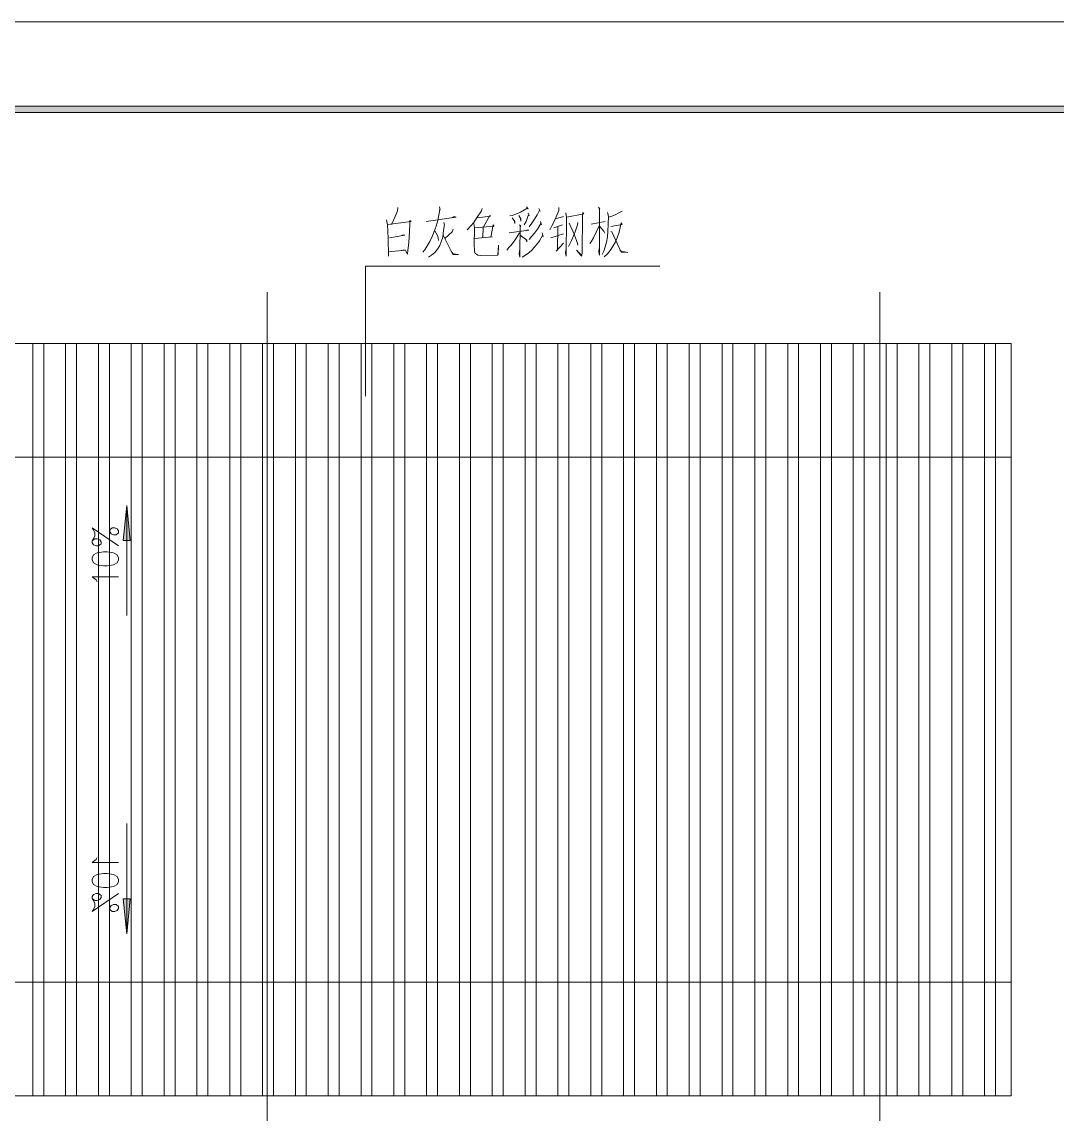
# Model space of a CAD drawing. Header units: millimetres. Extents: x 0 to 586, y 0 to 414.
# Drawn here: x 117.8 to 234.4, y 291 to 414.1 of the extents above; entities that cross this region are included whole.
import ezdxf

# ---------------------------------------------------------------- set-up
doc = ezdxf.new("R2010")
doc.units = ezdxf.units.MM

msp = doc.modelspace()

# ---------------------------------------------------------------- hatches: boundary and pattern name
h = msp.add_hatch(color=0)
h.dxf.hatch_style = 2
h.paths.add_polyline_path([(576.117861, 404.569083), (575.429944, 403.877639), (24.994306, 403.877639), (24.302861, 404.569083)])
h = msp.add_hatch(color=0)
h.dxf.hatch_style = 2
h.paths.add_polyline_path([(129.578806, 359.586389), (129.973917, 355.642333), (129.187222, 355.642333)])
h = msp.add_hatch(color=0)
h.dxf.hatch_style = 2
h.paths.add_polyline_path([(129.578806, 311.30875), (129.187222, 315.252806), (129.973917, 315.252806)])

# ---------------------------------------------------------------- linework, layer by layer
at = {"color": 0, "lineweight": 0}
for points in [[(0, 0), (585.632278, 0), (585.632278, 414.0835), (0, 414.0835)], [(576.117861, 404.569083), (575.429944, 403.877639), (24.994306, 403.877639), (24.302861, 404.569083)], [(129.578806, 359.586389), (129.973917, 355.642333), (129.187222, 355.642333)], [(127.673806, 356.612472), (127.814917, 356.386694), (128.097139, 356.273806), (128.379361, 356.273806), (128.661583, 356.499583), (128.661583, 356.725361), (128.520472, 356.951139), (128.23825, 357.064028), (127.956028, 357.064028), (127.673806, 356.83825)], [(125.701778, 353.458639), (125.842889, 353.119972), (126.266222, 352.894194), (126.971778, 352.781306), (127.395111, 352.781306), (128.097139, 352.894194), (128.520472, 353.119972), (128.661583, 353.458639), (128.661583, 353.684417), (128.520472, 354.023083), (128.097139, 354.248861), (127.395111, 354.358222), (126.971778, 354.358222), (126.266222, 354.248861), (125.842889, 354.023083), (125.701778, 353.684417)], [(125.701778, 317.4365), (125.842889, 317.775167), (126.266222, 318.000944), (126.971778, 318.113833), (127.395111, 318.113833), (128.097139, 318.000944), (128.520472, 317.775167), (128.661583, 317.4365), (128.661583, 317.210722), (128.520472, 316.875583), (128.097139, 316.649806), (127.395111, 316.536917), (126.971778, 316.536917), (126.266222, 316.649806), (125.842889, 316.875583), (125.701778, 317.210722)], [(129.578806, 311.30875), (129.187222, 315.252806), (129.973917, 315.252806)], [(127.673806, 314.282667), (127.814917, 314.508444), (128.097139, 314.621333), (128.379361, 314.621333), (128.661583, 314.395556), (128.661583, 314.169778), (128.520472, 313.944), (128.23825, 313.831111), (127.956028, 313.831111), (127.673806, 314.056889)]]:
    msp.add_lwpolyline(points, close=True, dxfattribs=at)
for points in [[(160.118778, 393.156722), (160.079972, 392.782778), (159.818917, 392.133667), (159.409694, 391.248194)], [(164.81425, 393.251972), (164.888333, 392.878028), (164.849528, 392.923889), (164.627278, 391.713861), (164.440306, 391.061222), (164.218056, 390.454444), (163.992278, 389.897056), (163.731222, 389.336139), (163.396083, 388.77875), (163.135028, 388.358944), (162.948056, 388.126111)], [(169.619083, 393.065), (169.545, 392.782778), (168.987611, 391.946694), (168.68775, 391.481028), (168.352611, 391.107083), (167.943389, 390.641417)], [(174.614417, 393.251972), (174.797861, 393.015611), (174.649694, 393.065), (173.940611, 392.645194), (173.866528, 392.599333), (173.422028, 392.412361), (173.009278, 392.27125), (172.748222, 392.225389)], [(175.99025, 393.065), (176.141944, 392.736917), (176.029056, 392.782778), (175.806806, 392.317111), (175.506944, 391.851444), (175.210611, 391.385778), (174.91075, 390.9695)], [(178.265667, 393.156722), (178.265667, 392.832167), (177.743556, 391.57275), (177.4825, 391.107083), (177.26025, 390.641417)], [(182.735361, 393.202583), (182.887056, 392.96975), (182.84825, 393.015611), (182.84825, 387.801556), (182.774167, 388.171972), (182.809444, 388.545917)], [(185.381194, 392.736917), (184.449861, 392.27125), (183.892472, 392.084278)], [(158.852306, 391.759722), (158.961667, 391.202333), (159.03575, 389.710083), (159.074556, 387.660444), (159.074556, 388.171972), (160.976028, 388.358944), (160.789056, 388.404806), (160.528, 388.313083)], [(159.000472, 391.248194), (161.6075, 391.57275), (161.459333, 391.713861), (161.459333, 391.294056), (161.38525, 389.755944), (161.311167, 388.870472), (161.237083, 388.358944), (161.198278, 387.893278), (160.976028, 388.313083)], [(163.322, 391.57275), (166.676917, 392.084278), (166.451139, 392.133667), (166.154806, 391.992556)], [(165.297556, 391.481028), (165.371639, 391.202333), (165.332833, 391.061222), (165.223472, 390.267472), (165.184667, 389.801806), (165.0365, 389.385528), (164.849528, 388.870472), (164.588472, 388.454194), (164.292139, 388.08025), (163.918194, 387.801556), (163.583056, 387.568722)], [(169.061694, 391.992556), (170.550417, 392.179528), (170.476333, 392.27125), (169.731972, 390.920111), (169.693167, 389.755944)], [(173.009278, 391.992556), (173.309139, 391.57275), (173.309139, 391.339917), (173.270333, 391.57275)], [(173.757167, 392.27125), (173.979417, 391.900833), (173.979417, 391.618611), (173.940611, 391.851444)], [(174.797861, 392.504083), (174.91075, 392.27125), (174.797861, 392.27125), (174.575611, 391.57275), (174.353361, 391.202333)], [(176.177222, 391.57275), (176.290111, 391.202333), (176.216028, 391.339917), (175.842083, 390.736667), (175.506944, 390.267472), (175.171806, 389.897056), (174.91075, 389.568972)], [(177.891722, 391.900833), (178.787778, 392.133667)], [(179.048833, 392.549944), (179.122917, 392.038417), (179.084111, 387.660444), (179.010028, 388.034389), (179.084111, 388.545917)], [(179.158194, 392.084278), (181.059667, 392.458222), (180.946778, 392.599333), (180.9115, 392.179528), (180.872694, 388.034389), (180.837417, 387.801556), (180.798611, 387.660444), (180.241222, 388.358944), (180.837417, 387.755694)], [(180.389389, 391.481028), (180.350583, 391.202333), (180.089528, 390.408583), (179.680306, 389.431389), (179.345167, 388.77875)], [(181.916917, 391.294056), (183.48325, 391.57275)], [(183.740778, 392.599333), (183.853667, 392.179528), (183.818389, 391.248194), (183.779583, 390.503833), (183.740778, 389.851194), (183.631417, 389.244417), (183.48325, 388.732889), (183.331556, 388.221361), (183.144583, 387.847417)], [(164.292139, 390.549694), (164.588472, 389.988778), (164.662556, 389.755944), (164.701361, 389.431389)], [(166.341778, 390.736667), (166.228889, 390.408583), (165.410444, 389.664222)], [(168.68775, 391.339917), (168.761833, 390.920111), (168.726556, 388.824611), (168.761833, 388.454194), (168.761833, 388.221361), (168.835917, 387.988528), (168.987611, 387.893278), (169.135778, 387.801556), (169.432111, 387.755694), (171.333583, 387.801556), (171.372389, 387.801556), (171.407667, 387.847417), (171.446472, 388.919861), (171.372389, 387.801556)], [(168.761833, 390.87425), (170.959639, 391.061222), (170.850278, 391.202333), (170.589222, 389.801806), (170.737389, 389.851194), (168.761833, 389.664222)], [(173.83125, 390.316861), (173.457306, 389.710083), (173.160972, 389.244417), (172.861111, 388.870472), (172.638861, 388.637639), (172.413083, 388.358944)], [(172.674139, 390.316861), (174.875472, 390.595556), (174.762583, 390.641417), (174.462722, 390.549694)], [(173.83125, 391.202333), (173.979417, 391.061222), (173.905333, 391.015361), (173.866528, 388.08025), (173.866528, 387.568722), (173.792444, 387.939139), (173.866528, 388.454194)], [(176.364194, 390.316861), (176.512361, 389.851194), (176.403, 389.988778), (176.067861, 389.385528), (175.99025, 389.290278), (175.619833, 388.824611), (175.245889, 388.404806), (174.875472, 388.034389), (174.501528, 387.801556), (174.127583, 387.568722)], [(178.674889, 391.202333), (177.70475, 390.87425)], [(178.152778, 390.9695), (178.113972, 388.404806), (177.965806, 388.221361), (178.787778, 389.152694)], [(179.41925, 391.385778), (180.015444, 390.084028), (180.015444, 390.034639), (180.241222, 389.431389), (180.350583, 389.103306), (180.389389, 388.919861)], [(182.84825, 391.152944), (182.474306, 390.362722), (182.177972, 389.755944), (181.916917, 389.290278), (181.76875, 389.103306)], [(182.887056, 391.015361), (183.331556, 390.503833), (183.444444, 390.267472)], [(184.114722, 391.015361), (185.381194, 391.248194), (185.271833, 391.435167), (185.194222, 391.107083), (185.046056, 390.362722), (184.859083, 389.851194), (184.636833, 389.290278), (184.375778, 388.824611), (184.040639, 388.313083), (183.740778, 387.939139), (183.370361, 387.614583)], [(184.114722, 390.454444), (184.227611, 390.408583), (185.271833, 388.126111), (186.016194, 388.08025), (185.271833, 388.221361), (185.120139, 388.404806)], [(159.187444, 389.755944), (160.901944, 390.034639), (160.75025, 390.084028), (160.528, 389.988778)], [(165.223472, 390.034639), (166.302972, 387.847417), (166.97325, 387.847417), (166.341778, 387.939139), (166.116, 388.221361)], [(173.905333, 390.034639), (174.649694, 389.47725), (174.649694, 389.290278), (174.536806, 389.523111)], [(178.787778, 390.17575), (177.369611, 389.755944)], [(156.485167, 386.55625), (189.625111, 386.55625)], [(156.485167, 371.884222), (156.485167, 386.55625)], [(145.407944, 277.230417), (145.407944, 383.621139)], [(214.421861, 277.230417), (214.421861, 383.621139)], [(61.605583, 377.842639), (229.210306, 377.842639)], [(119.002528, 365.026222), (119.002528, 377.842639)], [(119.002528, 365.026222), (119.002528, 377.842639)], [(120.23725, 365.026222), (120.23725, 377.842639)], [(120.23725, 365.026222), (120.23725, 377.842639)], [(122.699639, 365.026222), (122.699639, 377.842639)], [(122.699639, 365.026222), (122.699639, 377.842639)], [(123.934361, 365.026222), (123.934361, 377.842639)], [(123.934361, 365.026222), (123.934361, 377.842639)], [(126.39675, 365.026222), (126.39675, 377.842639)], [(126.39675, 365.026222), (126.39675, 377.842639)], [(127.631472, 365.026222), (127.631472, 377.842639)], [(127.631472, 365.026222), (127.631472, 377.842639)], [(130.093861, 365.026222), (130.093861, 377.842639)], [(130.093861, 365.026222), (130.093861, 377.842639)], [(131.328583, 365.026222), (131.328583, 377.842639)], [(131.328583, 365.026222), (131.328583, 377.842639)], [(133.790972, 365.026222), (133.790972, 377.842639)], [(133.790972, 365.026222), (133.790972, 377.842639)], [(135.025694, 365.026222), (135.025694, 377.842639)], [(135.025694, 365.026222), (135.025694, 377.842639)], [(137.488083, 365.026222), (137.488083, 377.842639)], [(137.488083, 365.026222), (137.488083, 377.842639)], [(138.722806, 365.026222), (138.722806, 377.842639)], [(138.722806, 365.026222), (138.722806, 377.842639)], [(141.185194, 365.026222), (141.185194, 377.842639)], [(141.185194, 365.026222), (141.185194, 377.842639)], [(142.419917, 365.026222), (142.419917, 377.842639)], [(142.419917, 365.026222), (142.419917, 377.842639)], [(144.882306, 365.026222), (144.882306, 377.842639)], [(144.882306, 365.026222), (144.882306, 377.842639)], [(146.117028, 365.026222), (146.117028, 377.842639)], [(146.117028, 365.026222), (146.117028, 377.842639)], [(148.579417, 365.026222), (148.579417, 377.842639)], [(148.579417, 365.026222), (148.579417, 377.842639)], [(149.814139, 365.026222), (149.814139, 377.842639)], [(149.814139, 365.026222), (149.814139, 377.842639)], [(152.276528, 365.026222), (152.276528, 377.842639)], [(152.276528, 365.026222), (152.276528, 377.842639)], [(153.51125, 365.026222), (153.51125, 377.842639)], [(153.51125, 365.026222), (153.51125, 377.842639)], [(155.977167, 365.026222), (155.977167, 377.842639)], [(155.977167, 365.026222), (155.977167, 377.842639)], [(157.208361, 365.026222), (157.208361, 377.842639)], [(157.208361, 365.026222), (157.208361, 377.842639)], [(159.674278, 365.026222), (159.674278, 377.842639)], [(159.674278, 365.026222), (159.674278, 377.842639)], [(160.905472, 365.026222), (160.905472, 377.842639)], [(160.905472, 365.026222), (160.905472, 377.842639)], [(163.371389, 365.026222), (163.371389, 377.842639)], [(163.371389, 365.026222), (163.371389, 377.842639)], [(164.602583, 365.026222), (164.602583, 377.842639)], [(164.602583, 365.026222), (164.602583, 377.842639)], [(167.0685, 365.026222), (167.0685, 377.842639)], [(167.0685, 365.026222), (167.0685, 377.842639)], [(168.299694, 365.026222), (168.299694, 377.842639)], [(168.299694, 365.026222), (168.299694, 377.842639)], [(170.765611, 365.026222), (170.765611, 377.842639)], [(170.765611, 365.026222), (170.765611, 377.842639)], [(171.996806, 365.026222), (171.996806, 377.842639)], [(171.996806, 365.026222), (171.996806, 377.842639)], [(174.462722, 365.026222), (174.462722, 377.842639)], [(174.462722, 365.026222), (174.462722, 377.842639)], [(175.693917, 365.026222), (175.693917, 377.842639)], [(175.693917, 365.026222), (175.693917, 377.842639)], [(178.159833, 365.026222), (178.159833, 377.842639)], [(178.159833, 365.026222), (178.159833, 377.842639)], [(179.391028, 365.026222), (179.391028, 377.842639)], [(179.391028, 365.026222), (179.391028, 377.842639)], [(181.856944, 365.026222), (181.856944, 377.842639)], [(181.856944, 365.026222), (181.856944, 377.842639)], [(183.088139, 365.026222), (183.088139, 377.842639)], [(183.088139, 365.026222), (183.088139, 377.842639)], [(185.554056, 365.026222), (185.554056, 377.842639)], [(185.554056, 365.026222), (185.554056, 377.842639)], [(186.78525, 365.026222), (186.78525, 377.842639)], [(186.78525, 365.026222), (186.78525, 377.842639)], [(189.251167, 365.026222), (189.251167, 377.842639)], [(189.251167, 365.026222), (189.251167, 377.842639)], [(190.482361, 365.026222), (190.482361, 377.842639)], [(190.482361, 365.026222), (190.482361, 377.842639)], [(192.948278, 365.026222), (192.948278, 377.842639)], [(192.948278, 365.026222), (192.948278, 377.842639)], [(194.179472, 365.026222), (194.179472, 377.842639)], [(194.179472, 365.026222), (194.179472, 377.842639)], [(196.645389, 365.026222), (196.645389, 377.842639)], [(196.645389, 365.026222), (196.645389, 377.842639)], [(197.876583, 365.026222), (197.876583, 377.842639)], [(197.876583, 365.026222), (197.876583, 377.842639)], [(200.3425, 365.026222), (200.3425, 377.842639)], [(200.3425, 365.026222), (200.3425, 377.842639)], [(201.573694, 365.026222), (201.573694, 377.842639)], [(201.573694, 365.026222), (201.573694, 377.842639)], [(204.039611, 365.026222), (204.039611, 377.842639)], [(204.039611, 365.026222), (204.039611, 377.842639)], [(205.270806, 365.026222), (205.270806, 377.842639)], [(205.270806, 365.026222), (205.270806, 377.842639)], [(207.736722, 365.026222), (207.736722, 377.842639)], [(207.736722, 365.026222), (207.736722, 377.842639)], [(208.967917, 365.026222), (208.967917, 377.842639)], [(208.967917, 365.026222), (208.967917, 377.842639)], [(211.433833, 365.026222), (211.433833, 377.842639)], [(211.433833, 365.026222), (211.433833, 377.842639)], [(212.665028, 365.026222), (212.665028, 377.842639)], [(212.665028, 365.026222), (212.665028, 377.842639)], [(215.130944, 365.026222), (215.130944, 377.842639)], [(215.130944, 365.026222), (215.130944, 377.842639)], [(216.362139, 365.026222), (216.362139, 377.842639)], [(216.362139, 365.026222), (216.362139, 377.842639)], [(218.828056, 365.026222), (218.828056, 377.842639)], [(218.828056, 365.026222), (218.828056, 377.842639)], [(220.05925, 365.026222), (220.05925, 377.842639)], [(220.05925, 365.026222), (220.05925, 377.842639)], [(222.525167, 365.026222), (222.525167, 377.842639)], [(222.525167, 365.026222), (222.525167, 377.842639)], [(223.756361, 365.026222), (223.756361, 377.842639)], [(223.756361, 365.026222), (223.756361, 377.842639)], [(226.222278, 365.026222), (226.222278, 377.842639)], [(227.453472, 365.026222), (227.453472, 377.842639)], [(229.210306, 293.0525), (229.210306, 377.842639)], [(49.953333, 365.026222), (229.210306, 365.026222)], [(119.002528, 335.449333), (119.002528, 365.026222)], [(119.002528, 335.449333), (119.002528, 365.026222)], [(120.23725, 335.449333), (120.23725, 365.026222)], [(120.23725, 335.449333), (120.23725, 365.026222)], [(122.699639, 335.449333), (122.699639, 365.026222)], [(122.699639, 335.449333), (122.699639, 365.026222)], [(123.934361, 335.449333), (123.934361, 365.026222)], [(123.934361, 335.449333), (123.934361, 365.026222)], [(126.39675, 335.449333), (126.39675, 365.026222)], [(126.39675, 335.449333), (126.39675, 365.026222)], [(127.631472, 335.449333), (127.631472, 365.026222)], [(127.631472, 356.845306), (127.631472, 365.026222)], [(130.093861, 335.449333), (130.093861, 365.026222)], [(130.093861, 356.845306), (130.093861, 365.026222)], [(131.328583, 356.845306), (131.328583, 365.026222)], [(131.328583, 335.449333), (131.328583, 365.026222)], [(133.790972, 356.845306), (133.790972, 365.026222)], [(133.790972, 335.449333), (133.790972, 365.026222)], [(135.025694, 335.449333), (135.025694, 365.026222)], [(135.025694, 335.449333), (135.025694, 365.026222)], [(137.488083, 335.449333), (137.488083, 365.026222)], [(137.488083, 335.449333), (137.488083, 365.026222)], [(138.722806, 335.449333), (138.722806, 365.026222)], [(138.722806, 335.449333), (138.722806, 365.026222)], [(141.185194, 335.449333), (141.185194, 365.026222)], [(141.185194, 335.449333), (141.185194, 365.026222)], [(142.419917, 335.449333), (142.419917, 365.026222)], [(142.419917, 335.449333), (142.419917, 365.026222)], [(144.882306, 335.449333), (144.882306, 365.026222)], [(144.882306, 335.449333), (144.882306, 365.026222)], [(146.117028, 335.449333), (146.117028, 365.026222)], [(146.117028, 335.449333), (146.117028, 365.026222)], [(148.579417, 335.449333), (148.579417, 365.026222)], [(148.579417, 335.449333), (148.579417, 365.026222)], [(149.814139, 335.449333), (149.814139, 365.026222)], [(149.814139, 335.449333), (149.814139, 365.026222)], [(152.276528, 335.449333), (152.276528, 365.026222)], [(152.276528, 335.449333), (152.276528, 365.026222)], [(153.51125, 335.449333), (153.51125, 365.026222)], [(153.51125, 335.449333), (153.51125, 365.026222)], [(155.977167, 335.449333), (155.977167, 365.026222)], [(155.977167, 335.449333), (155.977167, 365.026222)], [(157.208361, 335.449333), (157.208361, 365.026222)], [(157.208361, 335.449333), (157.208361, 365.026222)], [(159.674278, 335.449333), (159.674278, 365.026222)], [(159.674278, 335.449333), (159.674278, 365.026222)], [(160.905472, 335.449333), (160.905472, 365.026222)], [(160.905472, 335.449333), (160.905472, 365.026222)], [(163.371389, 335.449333), (163.371389, 365.026222)], [(163.371389, 335.449333), (163.371389, 365.026222)], [(164.602583, 335.449333), (164.602583, 365.026222)], [(164.602583, 335.449333), (164.602583, 365.026222)], [(167.0685, 335.449333), (167.0685, 365.026222)], [(167.0685, 335.449333), (167.0685, 365.026222)], [(168.299694, 335.449333), (168.299694, 365.026222)], [(168.299694, 335.449333), (168.299694, 365.026222)], [(170.765611, 335.449333), (170.765611, 365.026222)], [(170.765611, 335.449333), (170.765611, 365.026222)], [(171.996806, 335.449333), (171.996806, 365.026222)], [(171.996806, 335.449333), (171.996806, 365.026222)], [(174.462722, 335.449333), (174.462722, 365.026222)], [(174.462722, 335.449333), (174.462722, 365.026222)], [(175.693917, 335.449333), (175.693917, 365.026222)], [(175.693917, 335.449333), (175.693917, 365.026222)], [(178.159833, 335.449333), (178.159833, 365.026222)], [(178.159833, 335.449333), (178.159833, 365.026222)], [(179.391028, 335.449333), (179.391028, 365.026222)], [(179.391028, 335.449333), (179.391028, 365.026222)], [(181.856944, 335.449333), (181.856944, 365.026222)], [(181.856944, 335.449333), (181.856944, 365.026222)], [(183.088139, 335.449333), (183.088139, 365.026222)], [(183.088139, 335.449333), (183.088139, 365.026222)], [(185.554056, 335.449333), (185.554056, 365.026222)], [(185.554056, 335.449333), (185.554056, 365.026222)], [(186.78525, 335.449333), (186.78525, 365.026222)], [(186.78525, 335.449333), (186.78525, 365.026222)], [(189.251167, 335.449333), (189.251167, 365.026222)], [(189.251167, 335.449333), (189.251167, 365.026222)], [(190.482361, 335.449333), (190.482361, 365.026222)], [(190.482361, 335.449333), (190.482361, 365.026222)], [(192.948278, 335.449333), (192.948278, 365.026222)], [(192.948278, 335.449333), (192.948278, 365.026222)], [(194.179472, 335.449333), (194.179472, 365.026222)], [(194.179472, 335.449333), (194.179472, 365.026222)], [(196.645389, 335.449333), (196.645389, 365.026222)], [(196.645389, 335.449333), (196.645389, 365.026222)], [(197.876583, 335.449333), (197.876583, 365.026222)], [(197.876583, 335.449333), (197.876583, 365.026222)], [(200.3425, 335.449333), (200.3425, 365.026222)], [(200.3425, 335.449333), (200.3425, 365.026222)], [(201.573694, 335.449333), (201.573694, 365.026222)], [(201.573694, 335.449333), (201.573694, 365.026222)], [(204.039611, 335.449333), (204.039611, 365.026222)], [(204.039611, 335.449333), (204.039611, 365.026222)], [(205.270806, 335.449333), (205.270806, 365.026222)], [(205.270806, 335.449333), (205.270806, 365.026222)], [(207.736722, 335.449333), (207.736722, 365.026222)], [(207.736722, 335.449333), (207.736722, 365.026222)], [(208.967917, 335.449333), (208.967917, 365.026222)], [(208.967917, 335.449333), (208.967917, 365.026222)], [(211.433833, 335.449333), (211.433833, 365.026222)], [(211.433833, 335.449333), (211.433833, 365.026222)], [(212.665028, 335.449333), (212.665028, 365.026222)], [(212.665028, 335.449333), (212.665028, 365.026222)], [(215.130944, 335.449333), (215.130944, 365.026222)], [(215.130944, 335.449333), (215.130944, 365.026222)], [(216.362139, 335.449333), (216.362139, 365.026222)], [(216.362139, 335.449333), (216.362139, 365.026222)], [(218.828056, 335.449333), (218.828056, 365.026222)], [(218.828056, 335.449333), (218.828056, 365.026222)], [(220.05925, 335.449333), (220.05925, 365.026222)], [(220.05925, 335.449333), (220.05925, 365.026222)], [(222.525167, 335.449333), (222.525167, 365.026222)], [(222.525167, 335.449333), (222.525167, 365.026222)], [(223.756361, 335.449333), (223.756361, 365.026222)], [(223.756361, 335.449333), (223.756361, 365.026222)], [(226.222278, 335.449333), (226.222278, 365.026222)], [(227.453472, 335.449333), (227.453472, 365.026222)], [(129.578806, 359.586389), (129.578806, 347.161556)], [(128.661583, 355.035556), (125.701778, 357.064028)], [(125.701778, 355.6), (125.984, 355.825778), (126.266222, 355.825778), (126.548444, 355.712889), (126.689556, 355.487111), (126.689556, 355.261333), (126.407333, 355.035556), (126.125111, 355.035556), (125.842889, 355.148444), (125.701778, 355.374222), (125.701778, 355.6), (125.842889, 355.825778), (125.984, 356.160917), (125.984, 356.499583), (125.842889, 356.83825), (125.701778, 357.064028)], [(126.266222, 350.978611), (126.125111, 351.204389), (125.701778, 351.543056), (128.661583, 351.543056)], [(127.631472, 335.449333), (127.631472, 350.241306)], [(130.093861, 335.449333), (130.093861, 350.241306)], [(131.328583, 335.449333), (131.328583, 350.241306)], [(133.790972, 335.449333), (133.790972, 350.241306)], [(119.002528, 305.868917), (119.002528, 335.449333)], [(119.002528, 305.868917), (119.002528, 335.449333)], [(120.23725, 305.868917), (120.23725, 335.449333)], [(120.23725, 305.868917), (120.23725, 335.449333)], [(122.699639, 305.868917), (122.699639, 335.449333)], [(122.699639, 305.868917), (122.699639, 335.449333)], [(123.934361, 305.868917), (123.934361, 335.449333)], [(123.934361, 305.868917), (123.934361, 335.449333)], [(126.39675, 305.868917), (126.39675, 335.449333)], [(126.39675, 305.868917), (126.39675, 335.449333)], [(127.631472, 305.868917), (127.631472, 335.449333)], [(127.631472, 320.657361), (127.631472, 335.449333)], [(130.093861, 305.868917), (130.093861, 335.449333)], [(130.093861, 320.657361), (130.093861, 335.449333)], [(131.328583, 320.657361), (131.328583, 335.449333)], [(131.328583, 305.868917), (131.328583, 335.449333)], [(133.790972, 320.657361), (133.790972, 335.449333)], [(133.790972, 305.868917), (133.790972, 335.449333)], [(135.025694, 305.868917), (135.025694, 335.449333)], [(135.025694, 305.868917), (135.025694, 335.449333)], [(137.488083, 305.868917), (137.488083, 335.449333)], [(137.488083, 305.868917), (137.488083, 335.449333)], [(138.722806, 305.868917), (138.722806, 335.449333)], [(138.722806, 305.868917), (138.722806, 335.449333)], [(141.185194, 305.868917), (141.185194, 335.449333)], [(141.185194, 305.868917), (141.185194, 335.449333)], [(142.419917, 305.868917), (142.419917, 335.449333)], [(142.419917, 305.868917), (142.419917, 335.449333)], [(144.882306, 305.868917), (144.882306, 335.449333)], [(144.882306, 305.868917), (144.882306, 335.449333)], [(146.117028, 305.868917), (146.117028, 335.449333)], [(146.117028, 305.868917), (146.117028, 335.449333)], [(148.579417, 305.868917), (148.579417, 335.449333)], [(148.579417, 305.868917), (148.579417, 335.449333)], [(149.814139, 305.868917), (149.814139, 335.449333)], [(149.814139, 305.868917), (149.814139, 335.449333)], [(152.276528, 305.868917), (152.276528, 335.449333)], [(152.276528, 305.868917), (152.276528, 335.449333)], [(153.51125, 305.868917), (153.51125, 335.449333)], [(153.51125, 305.868917), (153.51125, 335.449333)], [(155.977167, 305.868917), (155.977167, 335.449333)], [(155.977167, 305.868917), (155.977167, 335.449333)], [(157.208361, 305.868917), (157.208361, 335.449333)], [(157.208361, 305.868917), (157.208361, 335.449333)], [(159.674278, 305.868917), (159.674278, 335.449333)], [(159.674278, 305.868917), (159.674278, 335.449333)], [(160.905472, 305.868917), (160.905472, 335.449333)], [(160.905472, 305.868917), (160.905472, 335.449333)], [(163.371389, 305.868917), (163.371389, 335.449333)], [(163.371389, 305.868917), (163.371389, 335.449333)], [(164.602583, 305.868917), (164.602583, 335.449333)], [(164.602583, 305.868917), (164.602583, 335.449333)], [(167.0685, 305.868917), (167.0685, 335.449333)], [(167.0685, 305.868917), (167.0685, 335.449333)], [(168.299694, 305.868917), (168.299694, 335.449333)], [(168.299694, 305.868917), (168.299694, 335.449333)], [(170.765611, 305.868917), (170.765611, 335.449333)], [(170.765611, 305.868917), (170.765611, 335.449333)], [(171.996806, 305.868917), (171.996806, 335.449333)], [(171.996806, 305.868917), (171.996806, 335.449333)], [(174.462722, 305.868917), (174.462722, 335.449333)], [(174.462722, 305.868917), (174.462722, 335.449333)], [(175.693917, 305.868917), (175.693917, 335.449333)], [(175.693917, 305.868917), (175.693917, 335.449333)], [(178.159833, 305.868917), (178.159833, 335.449333)], [(178.159833, 305.868917), (178.159833, 335.449333)], [(179.391028, 305.868917), (179.391028, 335.449333)], [(179.391028, 305.868917), (179.391028, 335.449333)], [(181.856944, 305.868917), (181.856944, 335.449333)], [(181.856944, 305.868917), (181.856944, 335.449333)], [(183.088139, 305.868917), (183.088139, 335.449333)], [(183.088139, 305.868917), (183.088139, 335.449333)], [(185.554056, 305.868917), (185.554056, 335.449333)], [(185.554056, 305.868917), (185.554056, 335.449333)], [(186.78525, 305.868917), (186.78525, 335.449333)], [(186.78525, 305.868917), (186.78525, 335.449333)], [(189.251167, 305.868917), (189.251167, 335.449333)], [(189.251167, 305.868917), (189.251167, 335.449333)], [(190.482361, 305.868917), (190.482361, 335.449333)], [(190.482361, 305.868917), (190.482361, 335.449333)], [(192.948278, 305.868917), (192.948278, 335.449333)], [(192.948278, 305.868917), (192.948278, 335.449333)], [(194.179472, 305.868917), (194.179472, 335.449333)], [(194.179472, 305.868917), (194.179472, 335.449333)], [(196.645389, 305.868917), (196.645389, 335.449333)], [(196.645389, 305.868917), (196.645389, 335.449333)], [(197.876583, 305.868917), (197.876583, 335.449333)], [(197.876583, 305.868917), (197.876583, 335.449333)], [(200.3425, 305.868917), (200.3425, 335.449333)], [(200.3425, 305.868917), (200.3425, 335.449333)], [(201.573694, 305.868917), (201.573694, 335.449333)], [(201.573694, 305.868917), (201.573694, 335.449333)], [(204.039611, 305.868917), (204.039611, 335.449333)], [(204.039611, 305.868917), (204.039611, 335.449333)], [(205.270806, 305.868917), (205.270806, 335.449333)], [(205.270806, 305.868917), (205.270806, 335.449333)], [(207.736722, 305.868917), (207.736722, 335.449333)], [(207.736722, 305.868917), (207.736722, 335.449333)], [(208.967917, 305.868917), (208.967917, 335.449333)], [(208.967917, 305.868917), (208.967917, 335.449333)], [(211.433833, 305.868917), (211.433833, 335.449333)], [(211.433833, 305.868917), (211.433833, 335.449333)], [(212.665028, 305.868917), (212.665028, 335.449333)], [(212.665028, 305.868917), (212.665028, 335.449333)], [(215.130944, 305.868917), (215.130944, 335.449333)], [(215.130944, 305.868917), (215.130944, 335.449333)], [(216.362139, 305.868917), (216.362139, 335.449333)], [(216.362139, 305.868917), (216.362139, 335.449333)], [(218.828056, 305.868917), (218.828056, 335.449333)], [(218.828056, 305.868917), (218.828056, 335.449333)], [(220.05925, 305.868917), (220.05925, 335.449333)], [(220.05925, 305.868917), (220.05925, 335.449333)], [(222.525167, 305.868917), (222.525167, 335.449333)], [(222.525167, 305.868917), (222.525167, 335.449333)], [(223.756361, 305.868917), (223.756361, 335.449333)], [(223.756361, 305.868917), (223.756361, 335.449333)], [(226.222278, 305.868917), (226.222278, 335.449333)], [(227.453472, 305.868917), (227.453472, 335.449333)], [(129.578806, 311.30875), (129.578806, 323.733583)], [(126.266222, 319.916528), (126.125111, 319.69075), (125.701778, 319.352083), (128.661583, 319.352083)], [(128.661583, 315.859583), (125.701778, 313.831111)], [(125.701778, 315.295139), (125.984, 315.072889), (126.266222, 315.072889), (126.548444, 315.18225), (126.689556, 315.408028), (126.689556, 315.633806), (126.407333, 315.859583), (126.125111, 315.859583), (125.842889, 315.746694), (125.701778, 315.520917), (125.701778, 315.295139), (125.842889, 315.072889), (125.984, 314.734222), (125.984, 314.395556), (125.842889, 314.056889), (125.701778, 313.831111)], [(127.631472, 305.868917), (127.631472, 314.049833)], [(130.093861, 305.868917), (130.093861, 314.049833)], [(131.328583, 305.868917), (131.328583, 314.049833)], [(133.790972, 305.868917), (133.790972, 314.049833)], [(49.953333, 305.868917), (229.210306, 305.868917)], [(119.002528, 293.0525), (119.002528, 305.868917)], [(119.002528, 293.0525), (119.002528, 305.868917)], [(120.23725, 293.0525), (120.23725, 305.868917)], [(120.23725, 293.0525), (120.23725, 305.868917)], [(122.699639, 293.0525), (122.699639, 305.868917)], [(122.699639, 293.0525), (122.699639, 305.868917)], [(123.934361, 293.0525), (123.934361, 305.868917)], [(123.934361, 293.0525), (123.934361, 305.868917)], [(126.39675, 293.0525), (126.39675, 305.868917)], [(126.39675, 293.0525), (126.39675, 305.868917)], [(127.631472, 293.0525), (127.631472, 305.868917)], [(127.631472, 293.0525), (127.631472, 305.868917)], [(130.093861, 293.0525), (130.093861, 305.868917)], [(130.093861, 293.0525), (130.093861, 305.868917)], [(131.328583, 293.0525), (131.328583, 305.868917)], [(131.328583, 293.0525), (131.328583, 305.868917)], [(133.790972, 293.0525), (133.790972, 305.868917)], [(133.790972, 293.0525), (133.790972, 305.868917)], [(135.025694, 293.0525), (135.025694, 305.868917)], [(135.025694, 293.0525), (135.025694, 305.868917)], [(137.488083, 293.0525), (137.488083, 305.868917)], [(137.488083, 293.0525), (137.488083, 305.868917)], [(138.722806, 293.0525), (138.722806, 305.868917)], [(138.722806, 293.0525), (138.722806, 305.868917)], [(141.185194, 293.0525), (141.185194, 305.868917)], [(141.185194, 293.0525), (141.185194, 305.868917)], [(142.419917, 293.0525), (142.419917, 305.868917)], [(142.419917, 293.0525), (142.419917, 305.868917)], [(144.882306, 293.0525), (144.882306, 305.868917)], [(144.882306, 293.0525), (144.882306, 305.868917)], [(146.117028, 293.0525), (146.117028, 305.868917)], [(146.117028, 293.0525), (146.117028, 305.868917)], [(148.579417, 293.0525), (148.579417, 305.868917)], [(148.579417, 293.0525), (148.579417, 305.868917)], [(149.814139, 293.0525), (149.814139, 305.868917)], [(149.814139, 293.0525), (149.814139, 305.868917)], [(152.276528, 293.0525), (152.276528, 305.868917)], [(152.276528, 293.0525), (152.276528, 305.868917)], [(153.51125, 293.0525), (153.51125, 305.868917)], [(153.51125, 293.0525), (153.51125, 305.868917)], [(155.977167, 293.0525), (155.977167, 305.868917)], [(155.977167, 293.0525), (155.977167, 305.868917)], [(157.208361, 293.0525), (157.208361, 305.868917)], [(157.208361, 293.0525), (157.208361, 305.868917)], [(159.674278, 293.0525), (159.674278, 305.868917)], [(159.674278, 293.0525), (159.674278, 305.868917)], [(160.905472, 293.0525), (160.905472, 305.868917)], [(160.905472, 293.0525), (160.905472, 305.868917)], [(163.371389, 293.0525), (163.371389, 305.868917)], [(163.371389, 293.0525), (163.371389, 305.868917)], [(164.602583, 293.0525), (164.602583, 305.868917)], [(164.602583, 293.0525), (164.602583, 305.868917)], [(167.0685, 293.0525), (167.0685, 305.868917)], [(167.0685, 293.0525), (167.0685, 305.868917)], [(168.299694, 293.0525), (168.299694, 305.868917)], [(168.299694, 293.0525), (168.299694, 305.868917)], [(170.765611, 293.0525), (170.765611, 305.868917)], [(170.765611, 293.0525), (170.765611, 305.868917)], [(171.996806, 293.0525), (171.996806, 305.868917)], [(171.996806, 293.0525), (171.996806, 305.868917)], [(174.462722, 293.0525), (174.462722, 305.868917)], [(174.462722, 293.0525), (174.462722, 305.868917)], [(175.693917, 293.0525), (175.693917, 305.868917)], [(175.693917, 293.0525), (175.693917, 305.868917)], [(178.159833, 293.0525), (178.159833, 305.868917)], [(178.159833, 293.0525), (178.159833, 305.868917)], [(179.391028, 293.0525), (179.391028, 305.868917)], [(179.391028, 293.0525), (179.391028, 305.868917)], [(181.856944, 293.0525), (181.856944, 305.868917)], [(181.856944, 293.0525), (181.856944, 305.868917)], [(183.088139, 293.0525), (183.088139, 305.868917)], [(183.088139, 293.0525), (183.088139, 305.868917)], [(185.554056, 293.0525), (185.554056, 305.868917)], [(185.554056, 293.0525), (185.554056, 305.868917)], [(186.78525, 293.0525), (186.78525, 305.868917)], [(186.78525, 293.0525), (186.78525, 305.868917)], [(189.251167, 293.0525), (189.251167, 305.868917)], [(189.251167, 293.0525), (189.251167, 305.868917)], [(190.482361, 293.0525), (190.482361, 305.868917)], [(190.482361, 293.0525), (190.482361, 305.868917)], [(192.948278, 293.0525), (192.948278, 305.868917)], [(192.948278, 293.0525), (192.948278, 305.868917)], [(194.179472, 293.0525), (194.179472, 305.868917)], [(194.179472, 293.0525), (194.179472, 305.868917)], [(196.645389, 293.0525), (196.645389, 305.868917)], [(196.645389, 293.0525), (196.645389, 305.868917)], [(197.876583, 293.0525), (197.876583, 305.868917)], [(197.876583, 293.0525), (197.876583, 305.868917)], [(200.3425, 293.0525), (200.3425, 305.868917)], [(200.3425, 293.0525), (200.3425, 305.868917)], [(201.573694, 293.0525), (201.573694, 305.868917)], [(201.573694, 293.0525), (201.573694, 305.868917)], [(204.039611, 293.0525), (204.039611, 305.868917)], [(204.039611, 293.0525), (204.039611, 305.868917)], [(205.270806, 293.0525), (205.270806, 305.868917)], [(205.270806, 293.0525), (205.270806, 305.868917)], [(207.736722, 293.0525), (207.736722, 305.868917)], [(207.736722, 293.0525), (207.736722, 305.868917)], [(208.967917, 293.0525), (208.967917, 305.868917)], [(208.967917, 293.0525), (208.967917, 305.868917)], [(211.433833, 293.0525), (211.433833, 305.868917)], [(211.433833, 293.0525), (211.433833, 305.868917)], [(212.665028, 293.0525), (212.665028, 305.868917)], [(212.665028, 293.0525), (212.665028, 305.868917)], [(215.130944, 293.0525), (215.130944, 305.868917)], [(215.130944, 293.0525), (215.130944, 305.868917)], [(216.362139, 293.0525), (216.362139, 305.868917)], [(216.362139, 293.0525), (216.362139, 305.868917)], [(218.828056, 293.0525), (218.828056, 305.868917)], [(218.828056, 293.0525), (218.828056, 305.868917)], [(220.05925, 293.0525), (220.05925, 305.868917)], [(220.05925, 293.0525), (220.05925, 305.868917)], [(222.525167, 293.0525), (222.525167, 305.868917)], [(222.525167, 293.0525), (222.525167, 305.868917)], [(223.756361, 293.0525), (223.756361, 305.868917)], [(223.756361, 293.0525), (223.756361, 305.868917)], [(226.222278, 293.0525), (226.222278, 305.868917)], [(227.453472, 293.0525), (227.453472, 305.868917)], [(61.605583, 293.0525), (229.210306, 293.0525)]]:
    msp.add_lwpolyline(points, dxfattribs=at)

doc.saveas('drawing.dxf')
